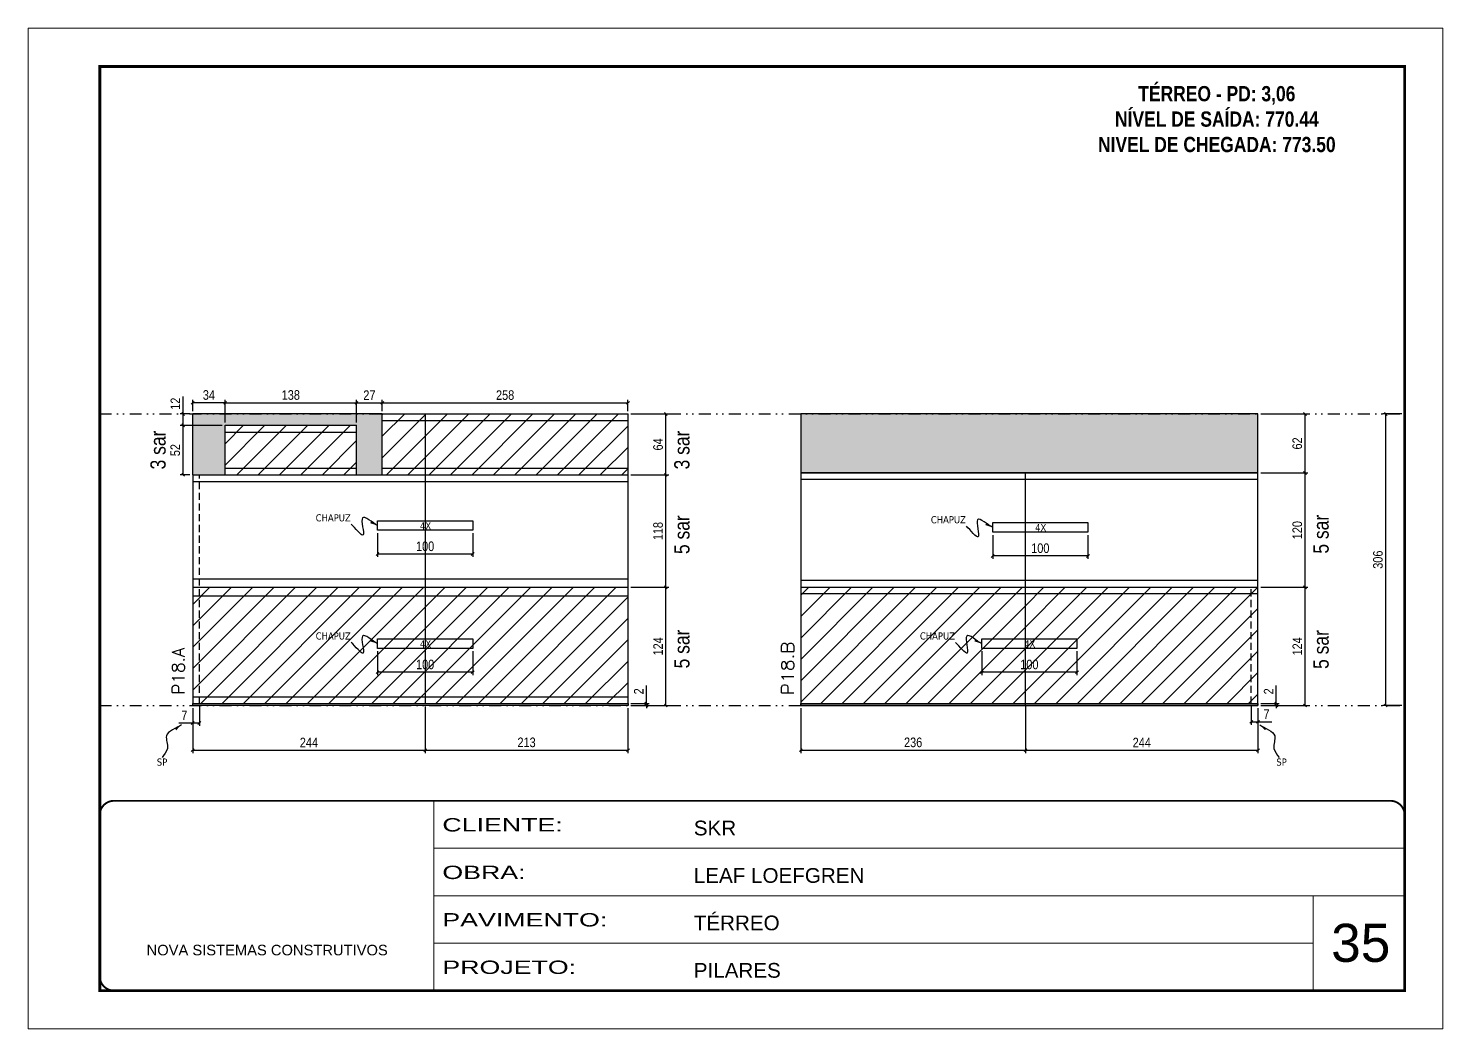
# Model space of a CAD drawing. Extents: x 14400 to 27878, y -21631 to 6985.
# Drawn here: x 17583 to 19068, y -3254 to -2204 of the extents above; entities that cross this region are included whole.
import ezdxf

# ---------------------------------------------------------------- set-up
doc = ezdxf.new("R2010")
doc.units = 0
for name, pattern in [('CONTINUO', [0]), ('DASHED', [0.75, 0.5, -0.25]), ('DIVIDE2', [0.625, 0.25, -0.125, 0, -0.125, 0, -0.125]), ('HIDDEN', [0.375, 0.25, -0.125])]:
    doc.linetypes.add(name, pattern=pattern)
for name, color, linetype, lineweight in [('CARIMBO', 255, 'Continuous', 9), ('Folhas', 255, 'Continuous', 9), ('Hachura', 251, 'Continuous', 9), ('SARRAFO DE PRESSAO', 251, 'DASHED', 9), ('Texto Seção', 7, 'Continuous', 15)]:
    doc.layers.add(name, color=color, linetype=linetype, lineweight=lineweight)
for name, color, linetype in [('COTA', 241, 'Continuous'), ('NOMENCLATURA', 7, 'Continuous'), ('Nível', 160, 'Continuous'), ('Painéis', 200, 'Continuous'), ('Romaneio', 10, 'Continuous'), ('SARR_2.2x10', 60, 'Continuous'), ('SARR_2.2x7', 40, 'Continuous'), ('Sarrafo de Pressão', 42, 'HIDDEN'), ('texto', 7, 'Continuous')]:
    doc.layers.add(name, color=color, linetype=linetype)
doc.styles.add('ARIAL', font='arial.ttf')
doc.styles.add('ARIAL_NARROW', font='ARIALN.TTF', dxfattribs={"height": 0.2})
doc.styles.add('COTA TECNICA', font='techl___.ttf', dxfattribs={"height": 10})
doc.styles.add('COTA TECNICA-50', font='techl___.ttf', dxfattribs={"height": 10})
doc.styles.add('REGUA-120', font='ROMANS.shx', dxfattribs={"height": 15})
doc.styles.add('ROMANC', font='techb___.ttf', dxfattribs={"height": 2.5})
doc.styles.get("Standard").update_dxf_attribs({"font": 'arial.ttf'})
doc.styles.add('Tecnologia', font='')
doc.styles.get('Tecnologia').set_extended_font_data('Forgotten Futurist')
doc.dimstyles.new('COTA PAINEL-50', dxfattribs={"dimtxt": 10, "dimasz": 3, "dimexe": 3, "dimexo": 3, "dimgap": 3, "dimtad": 1, "dimdec": 1, "dimzin": 12, "dimdsep": 46, "dimtxsty": 'COTA TECNICA-50', "dimblk1": 'OBLIQUE', "dimblk2": 'OBLIQUE', "dimsah": 1, "dimcen": 0.9, "dimclrd": 4, "dimclre": 4, "dimclrt": 240, "dimadec": 1, "dimazin": 3, "dimtfac": 1, "dimtdec": 1, "dimtmove": 0, "dimatfit": 3, "dimfxl": 1, "dimtolj": 1, "dimtzin": 12, "dimarcsym": 0})
doc.dimstyles.new('PAINEL', dxfattribs={"dimtxt": 10, "dimasz": 3, "dimexe": 3, "dimexo": 3, "dimgap": 3, "dimtad": 1, "dimdec": 1, "dimzin": 12, "dimdsep": 46, "dimtxsty": 'COTA TECNICA', "dimblk1": 'OBLIQUE', "dimblk2": 'OBLIQUE', "dimsah": 1, "dimcen": 0.9, "dimclrd": 4, "dimclre": 4, "dimclrt": 240, "dimadec": 1, "dimazin": 3, "dimtfac": 1, "dimtdec": 1, "dimtmove": 0, "dimatfit": 3, "dimfxl": 1, "dimtolj": 1, "dimtzin": 12, "dimarcsym": 0})
doc.dimstyles.get("Standard").update_dxf_attribs({"dimtxt": 0.18, "dimasz": 0.18, "dimexe": 0.18, "dimexo": 0.0625, "dimgap": 0.09, "dimtad": 0, "dimtih": 1, "dimtoh": 1, "dimdec": 4, "dimzin": 0, "dimdsep": 46, "dimtxsty": 'Standard', "dimcen": 0.09, "dimadec": 0, "dimazin": 0, "dimtfac": 1, "dimtdec": 4, "dimtofl": 0, "dimtmove": 0, "dimatfit": 3, "dimfxl": 1, "dimtolj": 1, "dimtzin": 0, "dimarcsym": 0})

# ---------------------------------------------------------------- blocks, each defined once
blk = doc.blocks.new('9999999999')
at = {"color": 30, "linetype": 'CONTINUO'}
for p, q in [((98564.6, 34230.2), (98564.6, 34429.4)), ((98564.6, 34379.6), (99584, 34379.6)), ((98564.6, 34329.8), (99488, 34329.8)), ((99584, 34329.8), (99488, 34329.8)), ((99488, 34329.8), (99488, 34230.2)), ((98564.6, 34280), (99488, 34280))]:
    blk.add_line(p, q, dxfattribs=at)
at = {"color": 30, "linetype": 'CONTINUO', "const_width": 2}
blk.add_lwpolyline([(99584, 34230.2), (99584, 34414.4, 0.414214), (99569, 34429.4), (98229, 34429.4, 0.414214), (98214, 34414.4), (98214, 34245.2, 0.414214), (98229, 34230.2), (99584, 34230.2)], format="xyb", dxfattribs=at)
at = {"layer": 'Folhas'}
blk.add_lwpolyline([(98139, 34190.2), (99624, 34190.2), (99624, 35240.2), (98139, 35240.2)], close=True, dxfattribs=at)
at = {"layer": 'Folhas', "color": 30, "const_width": 3}
blk.add_lwpolyline([(98214, 34230.2), (99584, 34230.2), (99584, 35200.2), (98214, 35200.2)], close=True, dxfattribs=at)
at = {"color": 7, "linetype": 'Continuous', "ltscale": 5, "style": 'ARIAL'}
for s, height, p in [('SKR', 15.48, (98837.7, 34393.1)), ('LEAF LOEFGREN', 15.483, (98837.7, 34343.3)), ('TÉRREO', 15.48, (98837.7, 34293.5)), ('NOVA SISTEMAS CONSTRUTIVOS', 11.059, (98263.2, 34267.2)), ('PILARES', 15.48, (98837.7, 34243.7))]:
    blk.add_text(s, height=height, dxfattribs=at).set_placement(p)
at = {"layer": 'Folhas', "color": 7, "style": 'Tecnologia', "width": 1.5}
for s, p in [('CLIENTE:', (98573.7, 34397.2)), ('OBRA:', (98573.7, 34347.3)), ('PAVIMENTO:', (98573.7, 34297.5)), ('PROJETO:', (98573.7, 34247.7))]:
    blk.add_text(s, height=14, dxfattribs=at).set_placement(p)
blk = doc.blocks.new('_Oblique')
at = {"color": 0, "linetype": 'ByBlock', "lineweight": -2}
blk.add_line((-0.5, -0.5), (0.5, 0.5), dxfattribs=at)
blk = doc.blocks.new('*D1249')
at = {"layer": 'COTA', "color": 4, "lineweight": -2, "transparency": 16777216}
for p, q in [((17756.1, -2917.6), (17756.1, -2936.1)), ((17763.1, -2915.6), (17763.1, -2936.1)), ((17756.1, -2933.1), (17741.4, -2933.1)), ((17763.1, -2933.1), (17756.1, -2933.1))]:
    blk.add_line(p, q, dxfattribs=at)
at = {"layer": 'Defpoints', "color": 0, "transparency": 16777216}
for p in [(17756.1, -2914.6), (17763.1, -2912.6), (17756.1, -2933.1)]:
    blk.add_point(p, dxfattribs=at)
at = {"layer": 'COTA', "color": 4, "lineweight": -2, "transparency": 16777216, "xscale": 3, "yscale": 3, "zscale": 3, "rotation": 180}
blk.add_blockref('_Oblique', (17756.1, -2933.1), dxfattribs=at)
at = {"layer": 'COTA', "color": 4, "lineweight": -2, "transparency": 16777216, "xscale": 3, "yscale": 3, "zscale": 3}
blk.add_blockref('_Oblique', (17763.1, -2933.1), dxfattribs=at)
at = {"layer": 'COTA', "color": 240, "transparency": 16777216, "insert": (17747.3, -2925), "char_height": 10, "attachment_point": 5, "style": 'COTA TECNICA-50'}
blk.add_mtext('\\A1;7', dxfattribs=at)
blk = doc.blocks.new('*D1250')
at = {"layer": 'Defpoints', "color": 0, "linetype": 'ByBlock', "transparency": 16777216}
for p in [(18213.1, -2790.6), (18252.8, -2790.6), (18213.1, -2914.6)]:
    blk.add_point(p, dxfattribs=at)
at = {"layer": 'Romaneio', "color": 4, "linetype": 'ByBlock', "lineweight": -2, "transparency": 16777216}
for p, q in [((18216.1, -2790.6), (18255.8, -2790.6)), ((18252.8, -2914.6), (18252.8, -2790.6)), ((18216.1, -2914.6), (18255.8, -2914.6))]:
    blk.add_line(p, q, dxfattribs=at)
at = {"layer": 'Romaneio', "color": 4, "linetype": 'ByBlock', "lineweight": -2, "transparency": 16777216, "xscale": 3, "yscale": 3, "zscale": 3}
for p, rotation in [((18252.8, -2790.6), 90), ((18252.8, -2914.6), 270)]:
    blk.add_blockref('_Oblique', p, dxfattribs=dict(at, rotation=rotation))
at = {"layer": 'Romaneio', "color": 240, "linetype": 'ByBlock', "transparency": 16777216, "insert": (18244.7, -2852.6), "char_height": 10, "attachment_point": 5, "rotation": 90, "style": 'COTA TECNICA'}
blk.add_mtext('\\A1;124', dxfattribs=at)
blk = doc.blocks.new('*D1251')
at = {"layer": 'Defpoints', "color": 0, "linetype": 'ByBlock', "transparency": 16777216}
for p in [(18213.1, -2790.6), (18252.8, -2790.6), (18213.1, -2914.6)]:
    blk.add_point(p, dxfattribs=at)
at = {"layer": 'Romaneio', "color": 4, "linetype": 'ByBlock', "lineweight": -2, "transparency": 16777216}
for p, q in [((18216.1, -2790.6), (18255.8, -2790.6)), ((18252.8, -2914.6), (18252.8, -2790.6)), ((18216.1, -2914.6), (18255.8, -2914.6))]:
    blk.add_line(p, q, dxfattribs=at)
at = {"layer": 'Romaneio', "color": 4, "linetype": 'ByBlock', "lineweight": -2, "transparency": 16777216, "xscale": 3, "yscale": 3, "zscale": 3}
for p, rotation in [((18252.8, -2790.6), 90), ((18252.8, -2914.6), 270)]:
    blk.add_blockref('_Oblique', p, dxfattribs=dict(at, rotation=rotation))
at = {"layer": 'Romaneio', "color": 240, "linetype": 'ByBlock', "transparency": 16777216, "insert": (18244.7, -2852.6), "char_height": 10, "attachment_point": 5, "rotation": 90, "style": 'COTA TECNICA'}
blk.add_mtext('\\A1;124', dxfattribs=at)
blk = doc.blocks.new('*D1252')
at = {"layer": 'COTA', "color": 4, "lineweight": -2, "transparency": 16777216}
for p, q in [((18232.4, -2912.6), (18232.4, -2893.8)), ((18216.1, -2912.6), (18235.4, -2912.6)), ((18216.1, -2914.6), (18235.4, -2914.6)), ((18232.4, -2914.6), (18232.4, -2912.6)), ((18232.4, -2914.6), (18232.4, -2917.6))]:
    blk.add_line(p, q, dxfattribs=at)
at = {"layer": 'Defpoints', "color": 0, "transparency": 16777216}
for p in [(18213.1, -2912.6), (18213.1, -2914.6), (18232.4, -2914.6)]:
    blk.add_point(p, dxfattribs=at)
at = {"layer": 'COTA', "color": 4, "lineweight": -2, "transparency": 16777216, "xscale": 3, "yscale": 3, "zscale": 3}
for p, rotation in [((18232.4, -2912.6), 270), ((18232.4, -2914.6), 90)]:
    blk.add_blockref('_Oblique', p, dxfattribs=dict(at, rotation=rotation))
at = {"layer": 'COTA', "color": 240, "transparency": 16777216, "insert": (18224.4, -2899.8), "char_height": 10, "attachment_point": 5, "rotation": 90, "style": 'COTA TECNICA-50'}
blk.add_mtext('\\A1;2', dxfattribs=at)
blk = doc.blocks.new('*D1264')
at = {"layer": 'COTA', "color": 4, "lineweight": -2, "transparency": 16777216}
for p, q in [((17756.1, -2917.6), (17756.1, -2964.6)), ((18000.1, -2915.6), (18000.1, -2964.6)), ((17756.1, -2961.6), (18000.1, -2961.6))]:
    blk.add_line(p, q, dxfattribs=at)
at = {"layer": 'Defpoints', "color": 0, "transparency": 16777216}
for p in [(17756.1, -2914.6), (18000.1, -2912.6), (18000.1, -2961.6)]:
    blk.add_point(p, dxfattribs=at)
at = {"layer": 'COTA', "color": 4, "lineweight": -2, "transparency": 16777216, "xscale": 3, "yscale": 3, "zscale": 3, "rotation": 180}
blk.add_blockref('_Oblique', (17756.1, -2961.6), dxfattribs=at)
at = {"layer": 'COTA', "color": 4, "lineweight": -2, "transparency": 16777216, "xscale": 3, "yscale": 3, "zscale": 3}
blk.add_blockref('_Oblique', (18000.1, -2961.6), dxfattribs=at)
at = {"layer": 'COTA', "color": 240, "transparency": 16777216, "insert": (17878.1, -2953.5), "char_height": 10, "attachment_point": 5, "style": 'COTA TECNICA-50'}
blk.add_mtext('\\A1;244', dxfattribs=at)
blk = doc.blocks.new('*D1265')
at = {"layer": 'COTA', "color": 4, "lineweight": -2, "transparency": 16777216}
for p, q in [((18000.1, -2915.6), (18000.1, -2964.6)), ((18213.1, -2917.6), (18213.1, -2964.6)), ((18000.1, -2961.6), (18213.1, -2961.6))]:
    blk.add_line(p, q, dxfattribs=at)
at = {"layer": 'Defpoints', "color": 0, "transparency": 16777216}
for p in [(18000.1, -2912.6), (18213.1, -2914.6), (18213.1, -2961.6)]:
    blk.add_point(p, dxfattribs=at)
at = {"layer": 'COTA', "color": 4, "lineweight": -2, "transparency": 16777216, "xscale": 3, "yscale": 3, "zscale": 3, "rotation": 180}
blk.add_blockref('_Oblique', (18000.1, -2961.6), dxfattribs=at)
at = {"layer": 'COTA', "color": 4, "lineweight": -2, "transparency": 16777216, "xscale": 3, "yscale": 3, "zscale": 3}
blk.add_blockref('_Oblique', (18213.1, -2961.6), dxfattribs=at)
at = {"layer": 'COTA', "color": 240, "transparency": 16777216, "insert": (18106.6, -2953.4), "char_height": 10, "attachment_point": 5, "style": 'COTA TECNICA-50'}
blk.add_mtext('\\A1;213', dxfattribs=at)
blk = doc.blocks.new('*D1266')
at = {"layer": 'COTA', "color": 4, "linetype": 'ByBlock', "lineweight": -2, "transparency": 16777216}
for p, q in [((17950.1, -2857.7), (17950.1, -2882.7)), ((18050.1, -2857.7), (18050.1, -2882.7)), ((18050.1, -2879.7), (17950.1, -2879.7))]:
    blk.add_line(p, q, dxfattribs=at)
at = {"layer": 'Defpoints', "color": 0, "linetype": 'ByBlock', "transparency": 16777216}
for p in [(17950.1, -2854.7), (18050.1, -2854.7), (17950.1, -2879.7)]:
    blk.add_point(p, dxfattribs=at)
at = {"layer": 'COTA', "color": 4, "linetype": 'ByBlock', "lineweight": -2, "transparency": 16777216, "xscale": 3, "yscale": 3, "zscale": 3, "rotation": 180}
blk.add_blockref('_Oblique', (17950.1, -2879.7), dxfattribs=at)
at = {"layer": 'COTA', "color": 4, "linetype": 'ByBlock', "lineweight": -2, "transparency": 16777216, "xscale": 3, "yscale": 3, "zscale": 3}
blk.add_blockref('_Oblique', (18050.1, -2879.7), dxfattribs=at)
at = {"layer": 'COTA', "color": 240, "linetype": 'ByBlock', "transparency": 16777216, "insert": (18000.1, -2871.6), "char_height": 10, "attachment_point": 5, "style": 'COTA TECNICA'}
blk.add_mtext('\\A1;100', dxfattribs=at)
blk = doc.blocks.new('*D1253')
at = {"layer": 'COTA', "color": 4, "lineweight": -2, "transparency": 16777216}
for p, q in [((18867.5, -2915.6), (18867.5, -2934.8)), ((18874.5, -2917.6), (18874.5, -2934.8)), ((18867.5, -2931.8), (18874.5, -2931.8)), ((18874.5, -2931.8), (18889.2, -2931.8))]:
    blk.add_line(p, q, dxfattribs=at)
at = {"layer": 'Defpoints', "color": 0, "transparency": 16777216}
for p in [(18867.5, -2912.6), (18874.5, -2914.6), (18874.5, -2931.8)]:
    blk.add_point(p, dxfattribs=at)
at = {"layer": 'COTA', "color": 4, "lineweight": -2, "transparency": 16777216, "xscale": 3, "yscale": 3, "zscale": 3, "rotation": 180}
blk.add_blockref('_Oblique', (18867.5, -2931.8), dxfattribs=at)
at = {"layer": 'COTA', "color": 4, "lineweight": -2, "transparency": 16777216, "xscale": 3, "yscale": 3, "zscale": 3}
blk.add_blockref('_Oblique', (18874.5, -2931.8), dxfattribs=at)
at = {"layer": 'COTA', "color": 240, "transparency": 16777216, "insert": (18883.4, -2923.8), "char_height": 10, "attachment_point": 5, "style": 'COTA TECNICA-50'}
blk.add_mtext('\\A1;7', dxfattribs=at)
blk = doc.blocks.new('*D1254')
at = {"layer": 'COTA', "color": 4, "lineweight": -2, "transparency": 16777216}
for p, q in [((18893.7, -2912.6), (18893.7, -2893.8)), ((18877.5, -2912.6), (18896.7, -2912.6)), ((18877.5, -2914.6), (18896.7, -2914.6)), ((18893.7, -2914.6), (18893.7, -2912.6)), ((18893.7, -2914.6), (18893.7, -2917.6))]:
    blk.add_line(p, q, dxfattribs=at)
at = {"layer": 'Defpoints', "color": 0, "transparency": 16777216}
for p in [(18874.5, -2912.6), (18874.5, -2914.6), (18893.7, -2914.6)]:
    blk.add_point(p, dxfattribs=at)
at = {"layer": 'COTA', "color": 4, "lineweight": -2, "transparency": 16777216, "xscale": 3, "yscale": 3, "zscale": 3}
for p, rotation in [((18893.7, -2912.6), 270), ((18893.7, -2914.6), 90)]:
    blk.add_blockref('_Oblique', p, dxfattribs=dict(at, rotation=rotation))
at = {"layer": 'COTA', "color": 240, "transparency": 16777216, "insert": (18885.7, -2899.8), "char_height": 10, "attachment_point": 5, "rotation": 90, "style": 'COTA TECNICA-50'}
blk.add_mtext('\\A1;2', dxfattribs=at)
blk = doc.blocks.new('*D1255')
at = {"layer": 'COTA', "color": 4, "lineweight": -2, "transparency": 16777216}
for p, q in [((18877.5, -2790.6), (18926.9, -2790.6)), ((18923.9, -2914.6), (18923.9, -2790.6)), ((18877.5, -2914.6), (18926.9, -2914.6))]:
    blk.add_line(p, q, dxfattribs=at)
at = {"layer": 'Defpoints', "color": 0, "transparency": 16777216}
for p in [(18874.5, -2790.6), (18923.9, -2790.6), (18874.5, -2914.6)]:
    blk.add_point(p, dxfattribs=at)
at = {"layer": 'COTA', "color": 4, "lineweight": -2, "transparency": 16777216, "xscale": 3, "yscale": 3, "zscale": 3}
for p, rotation in [((18923.9, -2790.6), 90), ((18923.9, -2914.6), 270)]:
    blk.add_blockref('_Oblique', p, dxfattribs=dict(at, rotation=rotation))
at = {"layer": 'COTA', "color": 240, "transparency": 16777216, "insert": (18915.8, -2852.6), "char_height": 10, "attachment_point": 5, "rotation": 90, "style": 'COTA TECNICA'}
blk.add_mtext('\\A1;124', dxfattribs=at)
blk = doc.blocks.new('*D1257')
at = {"layer": 'COTA', "color": 4, "linetype": 'ByBlock', "lineweight": -2, "transparency": 16777216}
for p, q in [((18584.5, -2857.7), (18584.5, -2882.7)), ((18684.5, -2857.7), (18684.5, -2882.7)), ((18684.5, -2879.7), (18584.5, -2879.7))]:
    blk.add_line(p, q, dxfattribs=at)
at = {"layer": 'Defpoints', "color": 0, "linetype": 'ByBlock', "transparency": 16777216}
for p in [(18584.5, -2854.7), (18684.5, -2854.7), (18584.5, -2879.7)]:
    blk.add_point(p, dxfattribs=at)
at = {"layer": 'COTA', "color": 4, "linetype": 'ByBlock', "lineweight": -2, "transparency": 16777216, "xscale": 3, "yscale": 3, "zscale": 3, "rotation": 180}
blk.add_blockref('_Oblique', (18584.5, -2879.7), dxfattribs=at)
at = {"layer": 'COTA', "color": 4, "linetype": 'ByBlock', "lineweight": -2, "transparency": 16777216, "xscale": 3, "yscale": 3, "zscale": 3}
blk.add_blockref('_Oblique', (18684.5, -2879.7), dxfattribs=at)
at = {"layer": 'COTA', "color": 240, "linetype": 'ByBlock', "transparency": 16777216, "insert": (18634.5, -2871.6), "char_height": 10, "attachment_point": 5, "style": 'COTA TECNICA'}
blk.add_mtext('\\A1;100', dxfattribs=at)
blk = doc.blocks.new('*D1258')
at = {"layer": 'COTA', "color": 4, "lineweight": -2, "transparency": 16777216}
for p, q in [((18394.5, -2917.6), (18394.5, -2964.6)), ((18630.5, -2915.6), (18630.5, -2964.6)), ((18394.5, -2961.6), (18630.5, -2961.6))]:
    blk.add_line(p, q, dxfattribs=at)
at = {"layer": 'Defpoints', "color": 0, "transparency": 16777216}
for p in [(18394.5, -2914.6), (18630.5, -2912.6), (18630.5, -2961.6)]:
    blk.add_point(p, dxfattribs=at)
at = {"layer": 'COTA', "color": 4, "lineweight": -2, "transparency": 16777216, "xscale": 3, "yscale": 3, "zscale": 3, "rotation": 180}
blk.add_blockref('_Oblique', (18394.5, -2961.6), dxfattribs=at)
at = {"layer": 'COTA', "color": 4, "lineweight": -2, "transparency": 16777216, "xscale": 3, "yscale": 3, "zscale": 3}
blk.add_blockref('_Oblique', (18630.5, -2961.6), dxfattribs=at)
at = {"layer": 'COTA', "color": 240, "transparency": 16777216, "insert": (18512.5, -2953.4), "char_height": 10, "attachment_point": 5, "style": 'COTA TECNICA'}
blk.add_mtext('\\A1;236', dxfattribs=at)
blk = doc.blocks.new('*D1259')
at = {"layer": 'COTA', "color": 4, "lineweight": -2, "transparency": 16777216}
for p, q in [((18630.5, -2915.6), (18630.5, -2964.6)), ((18874.5, -2917.6), (18874.5, -2964.6)), ((18630.5, -2961.6), (18874.5, -2961.6))]:
    blk.add_line(p, q, dxfattribs=at)
at = {"layer": 'Defpoints', "color": 0, "transparency": 16777216}
for p in [(18630.5, -2912.6), (18874.5, -2914.6), (18874.5, -2961.6)]:
    blk.add_point(p, dxfattribs=at)
at = {"layer": 'COTA', "color": 4, "lineweight": -2, "transparency": 16777216, "xscale": 3, "yscale": 3, "zscale": 3, "rotation": 180}
blk.add_blockref('_Oblique', (18630.5, -2961.6), dxfattribs=at)
at = {"layer": 'COTA', "color": 4, "lineweight": -2, "transparency": 16777216, "xscale": 3, "yscale": 3, "zscale": 3}
blk.add_blockref('_Oblique', (18874.5, -2961.6), dxfattribs=at)
at = {"layer": 'COTA', "color": 240, "transparency": 16777216, "insert": (18752.5, -2953.5), "char_height": 10, "attachment_point": 5, "style": 'COTA TECNICA'}
blk.add_mtext('\\A1;244', dxfattribs=at)
blk = doc.blocks.new('*D2103')
at = {"layer": 'COTA', "color": 4, "lineweight": -2, "transparency": 16777216}
for p, q in [((18216.1, -2608.6), (18255.8, -2608.6)), ((18252.8, -2672.6), (18252.8, -2608.6)), ((18216.1, -2672.6), (18255.8, -2672.6))]:
    blk.add_line(p, q, dxfattribs=at)
at = {"layer": 'Defpoints', "color": 0, "transparency": 16777216}
for p in [(18213.1, -2608.6), (18252.8, -2608.6), (18213.1, -2672.6)]:
    blk.add_point(p, dxfattribs=at)
at = {"layer": 'COTA', "color": 4, "lineweight": -2, "transparency": 16777216, "xscale": 3, "yscale": 3, "zscale": 3}
for p, rotation in [((18252.8, -2608.6), 90), ((18252.8, -2672.6), 270)]:
    blk.add_blockref('_Oblique', p, dxfattribs=dict(at, rotation=rotation))
at = {"layer": 'COTA', "color": 240, "transparency": 16777216, "insert": (18244.7, -2640.6), "char_height": 10, "attachment_point": 5, "rotation": 90, "style": 'COTA TECNICA'}
blk.add_mtext('\\A1;64', dxfattribs=at)
blk = doc.blocks.new('*D2104')
at = {"layer": 'COTA', "color": 4, "lineweight": -2, "transparency": 16777216}
for p, q in [((17756.1, -2605.6), (17756.1, -2594)), ((17790.1, -2597), (17756.1, -2597)), ((17790.1, -2617.6), (17790.1, -2594))]:
    blk.add_line(p, q, dxfattribs=at)
at = {"layer": 'Defpoints', "color": 0, "transparency": 16777216}
for p in [(17756.1, -2597), (17756.1, -2608.6), (17790.1, -2620.6)]:
    blk.add_point(p, dxfattribs=at)
at = {"layer": 'COTA', "color": 4, "lineweight": -2, "transparency": 16777216, "xscale": 3, "yscale": 3, "zscale": 3, "rotation": 180}
blk.add_blockref('_Oblique', (17756.1, -2597), dxfattribs=at)
at = {"layer": 'COTA', "color": 4, "lineweight": -2, "transparency": 16777216, "xscale": 3, "yscale": 3, "zscale": 3}
blk.add_blockref('_Oblique', (17790.1, -2597), dxfattribs=at)
at = {"layer": 'COTA', "color": 240, "transparency": 16777216, "insert": (17773.1, -2588.8), "char_height": 10, "attachment_point": 5, "style": 'COTA TECNICA'}
blk.add_mtext('\\A1;34', dxfattribs=at)
blk = doc.blocks.new('*D2105')
at = {"layer": 'COTA', "color": 4, "lineweight": -2, "transparency": 16777216}
for p, q in [((17790.1, -2617.6), (17790.1, -2594)), ((17790.1, -2597), (17928.1, -2597)), ((17928.1, -2617.6), (17928.1, -2594))]:
    blk.add_line(p, q, dxfattribs=at)
at = {"layer": 'Defpoints', "color": 0, "transparency": 16777216}
for p in [(17928.1, -2597), (17790.1, -2620.6), (17928.1, -2620.6)]:
    blk.add_point(p, dxfattribs=at)
at = {"layer": 'COTA', "color": 4, "lineweight": -2, "transparency": 16777216, "xscale": 3, "yscale": 3, "zscale": 3, "rotation": 180}
blk.add_blockref('_Oblique', (17790.1, -2597), dxfattribs=at)
at = {"layer": 'COTA', "color": 4, "lineweight": -2, "transparency": 16777216, "xscale": 3, "yscale": 3, "zscale": 3}
blk.add_blockref('_Oblique', (17928.1, -2597), dxfattribs=at)
at = {"layer": 'COTA', "color": 240, "transparency": 16777216, "insert": (17859.1, -2588.8), "char_height": 10, "attachment_point": 5, "style": 'COTA TECNICA'}
blk.add_mtext('\\A1;138', dxfattribs=at)
blk = doc.blocks.new('*D2106')
at = {"layer": 'COTA', "color": 4, "lineweight": -2, "transparency": 16777216}
for p, q in [((17928.1, -2617.6), (17928.1, -2594)), ((17928.1, -2597), (17955.1, -2597)), ((17955.1, -2605.6), (17955.1, -2594))]:
    blk.add_line(p, q, dxfattribs=at)
at = {"layer": 'Defpoints', "color": 0, "transparency": 16777216}
for p in [(17955.1, -2597), (17955.1, -2608.6), (17928.1, -2620.6)]:
    blk.add_point(p, dxfattribs=at)
at = {"layer": 'COTA', "color": 4, "lineweight": -2, "transparency": 16777216, "xscale": 3, "yscale": 3, "zscale": 3, "rotation": 180}
blk.add_blockref('_Oblique', (17928.1, -2597), dxfattribs=at)
at = {"layer": 'COTA', "color": 4, "lineweight": -2, "transparency": 16777216, "xscale": 3, "yscale": 3, "zscale": 3}
blk.add_blockref('_Oblique', (17955.1, -2597), dxfattribs=at)
at = {"layer": 'COTA', "color": 240, "transparency": 16777216, "insert": (17941.6, -2588.9), "char_height": 10, "attachment_point": 5, "style": 'COTA TECNICA'}
blk.add_mtext('\\A1;27', dxfattribs=at)
blk = doc.blocks.new('*D2107')
at = {"layer": 'COTA', "color": 4, "lineweight": -2, "transparency": 16777216}
for p, q in [((17787.1, -2620.6), (17743, -2620.6)), ((17746, -2672.6), (17746, -2620.6)), ((17753.1, -2672.6), (17743, -2672.6))]:
    blk.add_line(p, q, dxfattribs=at)
at = {"layer": 'Defpoints', "color": 0, "transparency": 16777216}
for p in [(17746, -2620.6), (17790.1, -2620.6), (17756.1, -2672.6)]:
    blk.add_point(p, dxfattribs=at)
at = {"layer": 'COTA', "color": 4, "lineweight": -2, "transparency": 16777216, "xscale": 3, "yscale": 3, "zscale": 3}
for p, rotation in [((17746, -2620.6), 90), ((17746, -2672.6), 270)]:
    blk.add_blockref('_Oblique', p, dxfattribs=dict(at, rotation=rotation))
at = {"layer": 'COTA', "color": 240, "transparency": 16777216, "insert": (17737.8, -2646.6), "char_height": 10, "attachment_point": 5, "rotation": 90, "style": 'COTA TECNICA'}
blk.add_mtext('\\A1;52', dxfattribs=at)
blk = doc.blocks.new('*D2108')
at = {"layer": 'COTA', "color": 4, "lineweight": -2, "transparency": 16777216}
for p, q in [((17746, -2608.6), (17746, -2590.3)), ((17753.1, -2608.6), (17743, -2608.6)), ((17746, -2620.6), (17746, -2608.6)), ((17787.1, -2620.6), (17743, -2620.6))]:
    blk.add_line(p, q, dxfattribs=at)
at = {"layer": 'Defpoints', "color": 0, "transparency": 16777216}
for p in [(17746, -2608.6), (17756.1, -2608.6), (17790.1, -2620.6)]:
    blk.add_point(p, dxfattribs=at)
at = {"layer": 'COTA', "color": 4, "lineweight": -2, "transparency": 16777216, "xscale": 3, "yscale": 3, "zscale": 3}
for p, rotation in [((17746, -2608.6), 90), ((17746, -2620.6), 270)]:
    blk.add_blockref('_Oblique', p, dxfattribs=dict(at, rotation=rotation))
at = {"layer": 'COTA', "color": 240, "transparency": 16777216, "insert": (17737.9, -2597.9), "char_height": 10, "attachment_point": 5, "rotation": 90, "style": 'COTA TECNICA'}
blk.add_mtext('\\A1;12', dxfattribs=at)
blk = doc.blocks.new('*D2109')
at = {"layer": 'COTA', "color": 4, "lineweight": -2, "transparency": 16777216}
for p, q in [((17955.1, -2605.6), (17955.1, -2594)), ((17955.1, -2597), (18213.1, -2597)), ((18213.1, -2605.6), (18213.1, -2594))]:
    blk.add_line(p, q, dxfattribs=at)
at = {"layer": 'Defpoints', "color": 0, "transparency": 16777216}
for p in [(18213.1, -2597), (17955.1, -2608.6), (18213.1, -2608.6)]:
    blk.add_point(p, dxfattribs=at)
at = {"layer": 'COTA', "color": 4, "lineweight": -2, "transparency": 16777216, "xscale": 3, "yscale": 3, "zscale": 3, "rotation": 180}
blk.add_blockref('_Oblique', (17955.1, -2597), dxfattribs=at)
at = {"layer": 'COTA', "color": 4, "lineweight": -2, "transparency": 16777216, "xscale": 3, "yscale": 3, "zscale": 3}
blk.add_blockref('_Oblique', (18213.1, -2597), dxfattribs=at)
at = {"layer": 'COTA', "color": 240, "transparency": 16777216, "insert": (18084.1, -2588.9), "char_height": 10, "attachment_point": 5, "style": 'COTA TECNICA'}
blk.add_mtext('\\A1;258', dxfattribs=at)
blk = doc.blocks.new('*D2110')
at = {"layer": 'COTA', "color": 4, "lineweight": -2, "transparency": 16777216}
for p, q in [((18877.5, -2608.6), (18926.9, -2608.6)), ((18923.9, -2670.6), (18923.9, -2608.6)), ((18877.5, -2670.6), (18926.9, -2670.6))]:
    blk.add_line(p, q, dxfattribs=at)
at = {"layer": 'Defpoints', "color": 0, "transparency": 16777216}
for p in [(18874.5, -2608.6), (18923.9, -2608.6), (18874.5, -2670.6)]:
    blk.add_point(p, dxfattribs=at)
at = {"layer": 'COTA', "color": 4, "lineweight": -2, "transparency": 16777216, "xscale": 3, "yscale": 3, "zscale": 3}
for p, rotation in [((18923.9, -2608.6), 90), ((18923.9, -2670.6), 270)]:
    blk.add_blockref('_Oblique', p, dxfattribs=dict(at, rotation=rotation))
at = {"layer": 'COTA', "color": 240, "transparency": 16777216, "insert": (18915.8, -2639.6), "char_height": 10, "attachment_point": 5, "rotation": 90, "style": 'COTA TECNICA-50'}
blk.add_mtext('\\A1;62', dxfattribs=at)
blk = doc.blocks.new('*D2232')
at = {"layer": 'COTA', "color": 4, "lineweight": -2, "transparency": 16777216}
for p, q in [((19025.5, -2608.6), (19005.7, -2608.6)), ((19008.7, -2914.6), (19008.7, -2608.6)), ((19025.5, -2914.6), (19005.7, -2914.6))]:
    blk.add_line(p, q, dxfattribs=at)
at = {"layer": 'Defpoints', "color": 0, "transparency": 16777216}
for p in [(19008.7, -2608.6), (19028.5, -2608.6), (19028.5, -2914.6)]:
    blk.add_point(p, dxfattribs=at)
at = {"layer": 'COTA', "color": 4, "lineweight": -2, "transparency": 16777216, "xscale": 3, "yscale": 3, "zscale": 3}
for p, rotation in [((19008.7, -2608.6), 90), ((19008.7, -2914.6), 270)]:
    blk.add_blockref('_Oblique', p, dxfattribs=dict(at, rotation=rotation))
at = {"layer": 'COTA', "color": 240, "transparency": 16777216, "insert": (19000.5, -2761.6), "char_height": 10, "attachment_point": 5, "rotation": 90, "style": 'COTA TECNICA'}
blk.add_mtext('\\A1;306', dxfattribs=at)
blk = doc.blocks.new('*D2234')
at = {"layer": 'COTA', "color": 4, "lineweight": -2, "transparency": 16777216}
for p, q in [((18216.1, -2672.6), (18255.8, -2672.6)), ((18252.8, -2790.6), (18252.8, -2672.6)), ((18216.1, -2790.6), (18255.8, -2790.6))]:
    blk.add_line(p, q, dxfattribs=at)
at = {"layer": 'Defpoints', "color": 0, "transparency": 16777216}
for p in [(18213.1, -2672.6), (18252.8, -2672.6), (18213.1, -2790.6)]:
    blk.add_point(p, dxfattribs=at)
at = {"layer": 'COTA', "color": 4, "lineweight": -2, "transparency": 16777216, "xscale": 3, "yscale": 3, "zscale": 3}
for p, rotation in [((18252.8, -2672.6), 90), ((18252.8, -2790.6), 270)]:
    blk.add_blockref('_Oblique', p, dxfattribs=dict(at, rotation=rotation))
at = {"layer": 'COTA', "color": 240, "transparency": 16777216, "insert": (18244.7, -2731.6), "char_height": 10, "attachment_point": 5, "rotation": 90, "style": 'COTA TECNICA'}
blk.add_mtext('\\A1;118', dxfattribs=at)
blk = doc.blocks.new('*D2235')
at = {"layer": 'COTA', "color": 4, "lineweight": -2, "transparency": 16777216}
for p, q in [((18877.5, -2670.6), (18926.9, -2670.6)), ((18923.9, -2790.6), (18923.9, -2670.6)), ((18877.5, -2790.6), (18926.9, -2790.6))]:
    blk.add_line(p, q, dxfattribs=at)
at = {"layer": 'Defpoints', "color": 0, "transparency": 16777216}
for p in [(18874.5, -2670.6), (18923.9, -2670.6), (18874.5, -2790.6)]:
    blk.add_point(p, dxfattribs=at)
at = {"layer": 'COTA', "color": 4, "lineweight": -2, "transparency": 16777216, "xscale": 3, "yscale": 3, "zscale": 3}
for p, rotation in [((18923.9, -2670.6), 90), ((18923.9, -2790.6), 270)]:
    blk.add_blockref('_Oblique', p, dxfattribs=dict(at, rotation=rotation))
at = {"layer": 'COTA', "color": 240, "transparency": 16777216, "insert": (18915.8, -2730.6), "char_height": 10, "attachment_point": 5, "rotation": 90, "style": 'COTA TECNICA'}
blk.add_mtext('\\A1;120', dxfattribs=at)
blk = doc.blocks.new('*D2236')
at = {"layer": 'COTA', "color": 4, "linetype": 'ByBlock', "lineweight": -2, "transparency": 16777216}
for p, q in [((17950.1, -2733.7), (17950.1, -2758.7)), ((18050.1, -2733.7), (18050.1, -2758.7)), ((18050.1, -2755.7), (17950.1, -2755.7))]:
    blk.add_line(p, q, dxfattribs=at)
at = {"layer": 'Defpoints', "color": 0, "linetype": 'ByBlock', "transparency": 16777216}
for p in [(17950.1, -2730.7), (18050.1, -2730.7), (17950.1, -2755.7)]:
    blk.add_point(p, dxfattribs=at)
at = {"layer": 'COTA', "color": 4, "linetype": 'ByBlock', "lineweight": -2, "transparency": 16777216, "xscale": 3, "yscale": 3, "zscale": 3, "rotation": 180}
blk.add_blockref('_Oblique', (17950.1, -2755.7), dxfattribs=at)
at = {"layer": 'COTA', "color": 4, "linetype": 'ByBlock', "lineweight": -2, "transparency": 16777216, "xscale": 3, "yscale": 3, "zscale": 3}
blk.add_blockref('_Oblique', (18050.1, -2755.7), dxfattribs=at)
at = {"layer": 'COTA', "color": 240, "linetype": 'ByBlock', "transparency": 16777216, "insert": (18000.1, -2747.6), "char_height": 10, "attachment_point": 5, "style": 'COTA TECNICA'}
blk.add_mtext('\\A1;100', dxfattribs=at)
blk = doc.blocks.new('*D2237')
at = {"layer": 'COTA', "color": 4, "linetype": 'ByBlock', "lineweight": -2, "transparency": 16777216}
for p, q in [((18596, -2735.7), (18596, -2760.7)), ((18696, -2735.7), (18696, -2760.7)), ((18696, -2757.7), (18596, -2757.7))]:
    blk.add_line(p, q, dxfattribs=at)
at = {"layer": 'Defpoints', "color": 0, "linetype": 'ByBlock', "transparency": 16777216}
for p in [(18596, -2732.7), (18696, -2732.7), (18596, -2757.7)]:
    blk.add_point(p, dxfattribs=at)
at = {"layer": 'COTA', "color": 4, "linetype": 'ByBlock', "lineweight": -2, "transparency": 16777216, "xscale": 3, "yscale": 3, "zscale": 3, "rotation": 180}
blk.add_blockref('_Oblique', (18596, -2757.7), dxfattribs=at)
at = {"layer": 'COTA', "color": 4, "linetype": 'ByBlock', "lineweight": -2, "transparency": 16777216, "xscale": 3, "yscale": 3, "zscale": 3}
blk.add_blockref('_Oblique', (18696, -2757.7), dxfattribs=at)
at = {"layer": 'COTA', "color": 240, "linetype": 'ByBlock', "transparency": 16777216, "insert": (18646, -2749.6), "char_height": 10, "attachment_point": 5, "style": 'COTA TECNICA'}
blk.add_mtext('\\A1;100', dxfattribs=at)

msp = doc.modelspace()

# ---------------------------------------------------------------- hatches: boundary and pattern name
at = {"layer": 'COTA'}
h = msp.add_hatch(dxfattribs=at)
h.set_pattern_fill('AR-CONC', color=256, scale=0.03)
h.set_pattern_definition([(50, (0, 116), (5.4655401, -0.4781726), [0.5715, -6.2865]), (355, (0, 116), (-1.0573026, 5.7317054), [0.4572, -5.0292175]), (100.451445, (0.4555, 115.96), (4.4082374, 5.2535326), [0.4857003, -5.3427073]), (46.1842, (0, 117.524), (8.1323712, -1.2612698), [0.85725, -9.42975]), (96.63556, (0.678, 117.419), (7.122124, 7.4227837), [0.7285507, -8.0140682]), (351.18415, (0, 117.524), (7.122124, 7.4227837), [0.685799, -7.543792]), (21, (0.762, 117.143), (4.5484317, -3.067956), [0.5715, -6.2865]), (326, (0.762, 117.143), (1.8540609, 5.525639), [0.4572, -5.0292]), (71.451445, (1.141, 116.8873), (6.4024926, 2.457683), [0.4857003, -5.3426981]), (37.5, (0, 116), (0.0926581, 2.53665117), [0, -4.96824, 0, -5.1054, 0, -5.04825]), (7.5, (0, 116), (2.00458988, 3.00541724), [0, -2.91084, 0, -4.85394, 0, -1.92405]), (327.5, (-1.6993, 116), (4.06771786, -0.17186232), [0, -1.905, 0, -5.9436, 0, -7.8867]), (317.5, (-2.4613, 116), (4.44387544, 0.7627947), [0, -2.4765, 0, -3.94716, 0, -5.6007])])
h.paths.add_polyline_path([(17790.15, -2620.59), (17928.15, -2620.59), (17928.15, -2672.59), (17955.15, -2672.59), (17955.15, -2608.59), (17756.15, -2608.59), (17756.15, -2672.59), (17790.15, -2672.59)])
h = msp.add_hatch(dxfattribs=at)
h.set_pattern_fill('AR-CONC', color=256, scale=0.03)
h.paths.add_polyline_path([(18874.49, -2608.59), (18394.49, -2608.59), (18394.49, -2670.59), (18874.49, -2670.59)])
at = {"layer": 'Hachura'}
h = msp.add_hatch(dxfattribs=at)
h.set_pattern_fill('ANSI31', color=256, scale=5)
h.paths.add_polyline_path([(17928.15, -2620.59), (17790.15, -2620.59), (17790.15, -2672.59), (17928.15, -2672.59)])
h.paths.add_polyline_path([(18000.15, -2608.59), (17955.15, -2608.59), (17955.15, -2672.59), (18000.15, -2672.59)])
h.paths.add_polyline_path([(18213.15, -2608.59), (18000.15, -2608.59), (18000.15, -2672.59), (18213.15, -2672.59)])
h.paths.add_polyline_path([(18213.15, -2790.59), (18000.15, -2790.59), (18000.15, -2912.59), (18213.15, -2912.59)])
h.paths.add_polyline_path([(18000.15, -2790.59), (17756.15, -2790.59), (17756.15, -2912.59), (18000.15, -2912.59)])
h = msp.add_hatch(dxfattribs=at)
h.set_pattern_fill('ANSI31', color=256, scale=5)
h.paths.add_polyline_path([(18394.49, -2790.59), (18394.49, -2912.59), (18630.49, -2912.59), (18630.49, -2790.59)])
h = msp.add_hatch(dxfattribs=at)
h.set_pattern_fill('ANSI31', color=256, scale=5)
h.paths.add_polyline_path([(18874.49, -2912.59), (18874.49, -2790.59), (18630.49, -2790.59), (18630.49, -2912.59)])

# ---------------------------------------------------------------- linework, layer by layer
at = {"layer": 'COTA'}
for p in [(17756.15, -2672.59), (17955.15, -2608.59)]:
    msp.add_line(p, (17756.15, -2608.59), dxfattribs=at)
msp.add_lwpolyline([(18394.49, -2670.59), (18874.49, -2670.59), (18874.49, -2608.59), (18394.49, -2608.59)], close=True, dxfattribs=at)
at = {"layer": 'Nível', "color": 4, "linetype": 'DIVIDE2', "ltscale": 50}
for p, q in [((17658.47, -2608.59), (19028.47, -2608.59)), ((17658.47, -2914.59), (19028.47, -2914.59))]:
    msp.add_line(p, q, dxfattribs=at)
at = {"layer": 'Painéis'}
for p, q in [((17955.15, -2608.59), (18213.15, -2608.59)), ((17955.15, -2672.59), (17955.15, -2608.59)), ((18000.15, -2608.59), (18000.15, -2912.59)), ((18213.15, -2912.59), (18213.15, -2608.59)), ((17790.15, -2672.59), (17790.15, -2620.59)), ((17790.15, -2620.59), (17928.15, -2620.59)), ((17928.15, -2672.59), (17928.15, -2620.59)), ((17756.15, -2672.59), (18213.15, -2672.59)), ((17756.15, -2672.59), (17756.15, -2912.59)), ((18630.49, -2914.59), (18630.49, -2670.59)), ((17756.15, -2790.59), (18213.15, -2790.59)), ((18394.49, -2790.59), (18394.49, -2914.59)), ((18874.49, -2914.59), (18874.49, -2790.59)), ((17756.15, -2912.59), (18213.15, -2912.59)), ((18394.49, -2914.59), (18874.49, -2914.59))]:
    msp.add_line(p, q, dxfattribs=at)
for points in [[(18394.49, -2790.59), (18874.49, -2790.59), (18874.49, -2670.59), (18394.49, -2670.59)], [(18213.15, -2914.59), (17756.15, -2914.59), (17756.15, -2912.59), (18213.15, -2912.59)], [(18394.49, -2912.59), (18874.49, -2912.59), (18874.49, -2914.59), (18394.49, -2914.59)]]:
    msp.add_lwpolyline(points, close=True, dxfattribs=at)
at = {"layer": 'SARR_2.2x10'}
for points in [[(17950.15, -2720.75), (18050.15, -2720.75), (18050.15, -2730.75), (17950.15, -2730.75)], [(18595.99, -2722.75), (18695.99, -2722.75), (18695.99, -2732.75), (18595.99, -2732.75)], [(17950.15, -2844.75), (18050.15, -2844.75), (18050.15, -2854.75), (17950.15, -2854.75)], [(18584.49, -2844.75), (18684.49, -2844.75), (18684.49, -2854.75), (18584.49, -2854.75)]]:
    msp.add_lwpolyline(points, close=True, dxfattribs=at)
at = {"layer": 'SARR_2.2x7'}
for p, q in [((17790.15, -2627.59), (17928.15, -2627.59)), ((17955.15, -2615.59), (18213.15, -2615.59)), ((17790.15, -2665.59), (17928.15, -2665.59)), ((17955.15, -2665.59), (18213.15, -2665.59)), ((17756.15, -2679.59), (18213.15, -2679.59)), ((18630.49, -2677.59), (18394.49, -2677.59)), ((18874.49, -2677.59), (18630.49, -2677.59)), ((17756.15, -2781.59), (18000.15, -2781.59)), ((18000.15, -2781.59), (18213.15, -2781.59)), ((18630.49, -2783.59), (18394.49, -2783.59)), ((18874.49, -2783.59), (18630.49, -2783.59)), ((17756.15, -2799.59), (18000.15, -2799.59)), ((18000.15, -2799.59), (18213.15, -2799.59)), ((18630.49, -2797.59), (18394.49, -2797.59)), ((18874.49, -2797.59), (18630.49, -2797.59)), ((17756.15, -2905.59), (18000.15, -2905.59)), ((18000.15, -2905.59), (18213.15, -2905.59))]:
    msp.add_line(p, q, dxfattribs=at)
at = {"layer": 'Sarrafo de Pressão', "ltscale": 30}
for p, q in [((17763.15, -2912.59), (17763.15, -2672.59)), ((18867.49, -2912.59), (18867.49, -2790.59))]:
    msp.add_line(p, q, dxfattribs=at)

# ---------------------------------------------------------------- block references
at = {"layer": 'SARRAFO DE PRESSAO', "color": 6, "linetype": 'ByBlock'}
msp.add_blockref('9999999999', (-80555.51, -37444.08), dxfattribs=at)

# ---------------------------------------------------------------- texts
at = {"layer": 'CARIMBO', "style": 'ARIAL'}
msp.add_text('35', height=40, dxfattribs=at).set_placement((18951.33, -3183.73))
at = {"layer": 'NOMENCLATURA', "style": 'ARIAL_NARROW'}
for s, p in [('3 sar', (17727.66, -2666.89)), ('3 sar', (18277.66, -2666.89)), ('5 sar', (18277.66, -2755.71)), ('5 sar', (18948.73, -2755.27)), ('5 sar', (18277.66, -2875.71)), ('5 sar', (18948.73, -2876.27))]:
    msp.add_text(s, height=16, rotation=90, dxfattribs=at).set_placement(p)
at = {"layer": 'NOMENCLATURA', "color": 2, "insert": (18831.31, -2237.81), "char_height": 16, "attachment_point": 2, "style": 'ROMANC'}
msp.add_mtext_dynamic_manual_height_columns('\\PTÉRREO - PD: 3,06\\PNÍVEL DE SAÍDA: 770.44\\PNIVEL DE CHEGADA: 773.50', width=432.3511, gutter_width=1, heights=[0], dxfattribs=at)
at = {"layer": 'texto', "color": 0, "char_height": 7.5, "attachment_point": 5}
for s, insert in [('{\\fTahoma|b0|i0|c0|p34;\\C4;CHAPUZ}', (17903.59, -2717.73)), ('{\\fTahoma|b0|i0|c0|p34;\\C4;CHAPUZ}', (18549.44, -2719.73)), ('{\\fTahoma|b0|i0|c0|p34;\\C4;4X}', (18000.54, -2726.04)), ('{\\fTahoma|b0|i0|c0|p34;\\C4;4X}', (18646.38, -2728.04)), ('{\\fTahoma|b0|i0|c0|p34;\\C4;CHAPUZ}', (17903.59, -2841.73)), ('{\\fTahoma|b0|i0|c0|p34;\\C4;4X}', (18000.54, -2850.04)), ('{\\fTahoma|b0|i0|c0|p34;\\C4;CHAPUZ}', (18537.94, -2841.73)), ('{\\fTahoma|b0|i0|c0|p34;\\C4;4X}', (18634.88, -2850.04)), ('{\\fTahoma|b0|i0|c0|p34;\\C4;SP}', (17723.9, -2974.08)), ('{\\fTahoma|b0|i0|c0|p34;\\C4;SP}', (18899.26, -2974.08))]:
    msp.add_mtext(s, dxfattribs=dict(at, insert=insert))
at = {"layer": 'Texto Seção', "style": 'REGUA-120', "width": 1.1}
msp.add_text('P18.B', height=13, rotation=90, dxfattribs=at).set_placement((18387.24, -2903.83))
at = {"layer": 'Texto Seção', "insert": (17747.53, -2903.34), "char_height": 13, "width": 285.3299, "attachment_point": 7, "rotation": 90, "style": 'REGUA-120'}
msp.add_mtext('P18.A', dxfattribs=at)

# ---------------------------------------------------------------- dimensions: what is measured, and where the dimension line sits
at = {"layer": 'COTA'}
for base, p1, p2, dimstyle, picture, middle in [((17756.15, -2597.01), (17790.15, -2620.59), (17756.15, -2608.59), 'PAINEL', '*D2104', (17773.15, -2588.79)), ((17928.15, -2597.01), (17790.15, -2620.59), (17928.15, -2620.59), 'PAINEL', '*D2105', (17859.15, -2588.77)), ((17955.15, -2597.01), (17928.15, -2620.59), (17955.15, -2608.59), 'PAINEL', '*D2106', (17941.65, -2588.94)), ((18213.15, -2597.01), (17955.15, -2608.59), (18213.15, -2608.59), 'PAINEL', '*D2109', (18084.15, -2588.88)), ((18000.15, -2961.62), (17756.15, -2914.59), (18000.15, -2912.59), 'COTA PAINEL-50', '*D1264', (17878.15, -2953.55)), ((18213.15, -2961.62), (18000.15, -2912.59), (18213.15, -2914.59), 'COTA PAINEL-50', '*D1265', (18106.65, -2953.4)), ((18630.49, -2961.62), (18394.49, -2914.59), (18630.49, -2912.59), 'PAINEL', '*D1258', (18512.49, -2953.4)), ((18874.49, -2931.83), (18867.49, -2912.59), (18874.49, -2914.59), 'COTA PAINEL-50', '*D1253', (18883.35, -2923.76))]:
    dim = msp.add_linear_dim(base=base, p1=p1, p2=p2, dimstyle=dimstyle, dxfattribs=at)
    dim.commit()
    dim.dimension.update_dxf_attribs({"geometry": picture, "text_midpoint": middle})
for base, p1, p2, angle, dimstyle, picture, middle in [((17745.95, -2608.59), (17790.15, -2620.59), (17756.15, -2608.59), 90, 'PAINEL', '*D2108', (17737.89, -2597.93)), ((18252.79, -2608.59), (18213.15, -2672.59), (18213.15, -2608.59), 90, 'PAINEL', '*D2103', (18244.68, -2640.59)), ((18923.85, -2608.59), (18874.49, -2670.59), (18874.49, -2608.59), 90, 'COTA PAINEL-50', '*D2110', (18915.75, -2639.59)), ((19008.74, -2608.59), (19028.47, -2914.59), (19028.47, -2608.59), 90, 'PAINEL', '*D2232', (19000.52, -2761.59)), ((17745.95, -2620.59), (17756.15, -2672.59), (17790.15, -2620.59), 90, 'PAINEL', '*D2107', (17737.84, -2646.59)), ((18252.79, -2672.59), (18213.15, -2790.59), (18213.15, -2672.59), 90, 'PAINEL', '*D2234', (18244.69, -2731.59)), ((18923.85, -2670.59), (18874.49, -2790.59), (18874.49, -2670.59), 90, 'PAINEL', '*D2235', (18915.75, -2730.59)), ((18923.85, -2790.59), (18874.49, -2914.59), (18874.49, -2790.59), 90, 'PAINEL', '*D1255', (18915.78, -2852.59)), ((17756.15, -2933.1), (17763.15, -2912.59), (17756.15, -2914.59), 180, 'COTA PAINEL-50', '*D1249', (17747.28, -2925.03))]:
    dim = msp.add_linear_dim(base=base, p1=p1, p2=p2, angle=angle, dimstyle=dimstyle, dxfattribs=at)
    dim.commit()
    dim.dimension.update_dxf_attribs({"geometry": picture, "text_midpoint": middle})
at = {"layer": 'COTA', "linetype": 'ByBlock'}
for base, p1, p2, picture, middle in [((17950.15, -2755.67), (18050.15, -2730.75), (17950.15, -2730.75), '*D2236', (18000.15, -2747.57)), ((18595.99, -2757.67), (18695.99, -2732.75), (18595.99, -2732.75), '*D2237', (18645.99, -2749.57)), ((17950.15, -2879.67), (18050.15, -2854.75), (17950.15, -2854.75), '*D1266', (18000.15, -2871.57)), ((18584.49, -2879.67), (18684.49, -2854.75), (18584.49, -2854.75), '*D1257', (18634.49, -2871.57))]:
    dim = msp.add_linear_dim(base=base, p1=p1, p2=p2, dimstyle='PAINEL', dxfattribs=at)
    dim.commit()
    dim.dimension.update_dxf_attribs({"geometry": picture, "text_midpoint": middle})
at = {"layer": 'COTA'}
for base, p1, p2, picture, middle in [((18232.4, -2914.59), (18213.15, -2912.59), (18213.15, -2914.59), '*D1252', (18232.4, -2899.84)), ((18893.74, -2914.59), (18874.49, -2912.59), (18874.49, -2914.59), '*D1254', (18893.74, -2899.84))]:
    dim = msp.add_linear_dim(base=base, p1=p1, p2=p2, angle=90, dimstyle='COTA PAINEL-50', dxfattribs=at)
    dim.commit()
    dim.dimension.update_dxf_attribs({"geometry": picture, "text_midpoint": middle, "dimtype": 160})
dim = msp.add_linear_dim(base=(18874.49, -2961.62), p1=(18630.49, -2912.59), p2=(18874.49, -2914.59), dimstyle='PAINEL', override={"dimtmove": 1}, dxfattribs=at)
dim.commit()
dim.dimension.update_dxf_attribs({"geometry": '*D1259', "text_midpoint": (18752.49, -2953.55)})
at = {"layer": 'Romaneio', "linetype": 'ByBlock'}
for picture in ['*D1250', '*D1251']:
    dim = msp.add_aligned_dim(p1=(18213.15, -2914.59), p2=(18213.15, -2790.59), distance=-39.64, dimstyle='PAINEL', dxfattribs=at)
    dim.commit()
    dim.dimension.update_dxf_attribs({"geometry": picture, "text_midpoint": (18244.71, -2852.59)})

# ---------------------------------------------------------------- leaders
at = {"layer": 'COTA', "path_type": 1}
for points in [[(17950.15, -2725.75), (17934.36, -2717.73), (17934.95, -2735.6), (17922.51, -2724.46)], [(18595.99, -2727.75), (18580.2, -2719.73), (18580.79, -2737.6), (18568.35, -2726.46)], [(17950.15, -2849.75), (17934.36, -2841.73), (17934.95, -2859.6), (17922.51, -2848.46)], [(18584.49, -2849.75), (18568.7, -2841.73), (18569.29, -2859.6), (18556.85, -2848.46)], [(17744.32, -2934.77), (17728.53, -2946.61), (17729.46, -2959.61), (17723.9, -2969.39)], [(18876.32, -2934.77), (18892.1, -2946.61), (18891.18, -2959.61), (18896.73, -2969.39)]]:
    msp.add_leader(points, dimstyle='Standard', override={"dimasz": 8}, dxfattribs=at)

doc.saveas('drawing.dxf')
